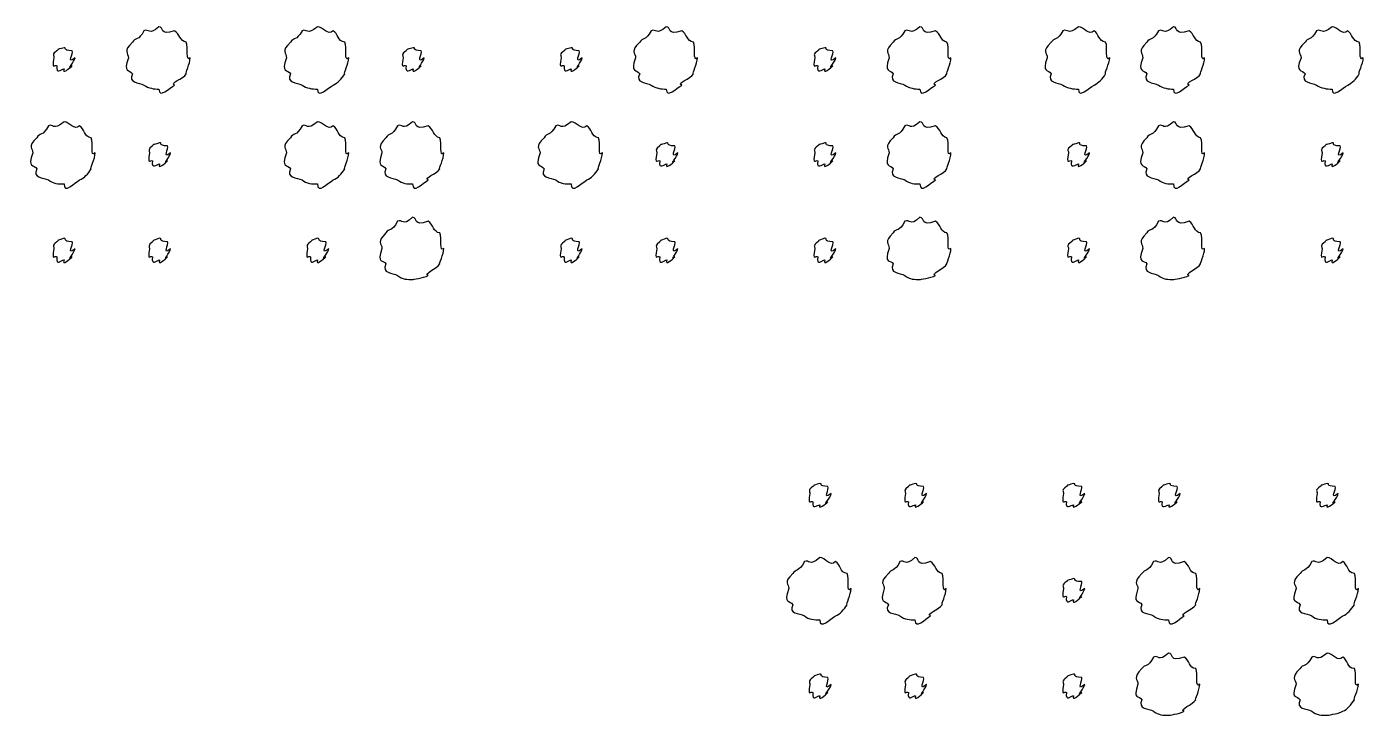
# Model space of a CAD drawing. Header units: millimetres. Extents: x -178 to -32, y 41 to 266.
# Drawn here: x -121.73 to -107.07, y 251.48 to 259.04 of the extents above; entities that cross this region are included whole.
import ezdxf

# ---------------------------------------------------------------- set-up
doc = ezdxf.new("R2010")
doc.units = ezdxf.units.MM
doc.layers.get('0').update_dxf_attribs({"linetype": 'CONTINUOUS'})

msp = doc.modelspace()

# ---------------------------------------------------------------- linework, layer by layer
at = {"color": 0}
for p, q in [((-120.283, 259.037), (-120.283, 259.037)), ((-118.543, 259.037), (-118.543, 259.037)), ((-114.718, 259.037), (-114.718, 259.037)), ((-111.936, 259.037), (-111.936, 259.037)), ((-110.196, 259.037), (-110.196, 259.037)), ((-109.154, 259.037), (-109.154, 259.037)), ((-107.413, 259.037), (-107.413, 259.037)), ((-121.325, 258.805), (-121.325, 258.805)), ((-117.495, 258.805), (-117.495, 258.805)), ((-115.76, 258.805), (-115.76, 258.805)), ((-112.978, 258.805), (-112.978, 258.805)), ((-121.325, 257.995), (-121.325, 257.995)), ((-118.543, 257.995), (-118.543, 257.995)), ((-117.501, 257.995), (-117.501, 257.995)), ((-115.76, 257.995), (-115.76, 257.995)), ((-111.936, 257.995), (-111.936, 257.995)), ((-109.154, 257.995), (-109.154, 257.995)), ((-120.277, 257.763), (-120.277, 257.763)), ((-114.713, 257.763), (-114.713, 257.763)), ((-112.978, 257.763), (-112.978, 257.763)), ((-110.196, 257.763), (-110.196, 257.763)), ((-107.413, 257.763), (-107.413, 257.763)), ((-117.501, 256.947), (-117.501, 256.947)), ((-111.936, 256.947), (-111.936, 256.947)), ((-109.154, 256.947), (-109.154, 256.947)), ((-121.325, 256.716), (-121.325, 256.716)), ((-120.277, 256.716), (-120.277, 256.716)), ((-118.543, 256.716), (-118.543, 256.716)), ((-115.76, 256.716), (-115.76, 256.716)), ((-114.713, 256.716), (-114.713, 256.716)), ((-112.978, 256.716), (-112.978, 256.716)), ((-110.196, 256.716), (-110.196, 256.716)), ((-107.413, 256.716), (-107.413, 256.716)), ((-113.032, 254.025), (-113.032, 254.025)), ((-111.984, 254.025), (-111.984, 254.025)), ((-110.249, 254.025), (-110.249, 254.025)), ((-109.202, 254.025), (-109.202, 254.025)), ((-107.467, 254.025), (-107.467, 254.025)), ((-113.032, 253.214), (-113.032, 253.214)), ((-111.99, 253.214), (-111.99, 253.214)), ((-109.208, 253.214), (-109.208, 253.214)), ((-107.467, 253.214), (-107.467, 253.214)), ((-110.249, 252.983), (-110.249, 252.983)), ((-109.208, 252.167), (-109.208, 252.167)), ((-107.467, 252.167), (-107.467, 252.167)), ((-113.032, 251.936), (-113.032, 251.936)), ((-111.984, 251.936), (-111.984, 251.936)), ((-110.249, 251.936), (-110.249, 251.936))]:
    msp.add_line(p, q, dxfattribs=at)
for points in [[(-120.448, 258.993), (-120.506, 258.877), (-120.545, 258.921), (-120.575, 258.866)], [(-120.283, 259.037), (-120.396, 258.935), (-120.393, 259.021), (-120.448, 258.993)], [(-120.112, 258.993), (-120.283, 258.935), (-120.224, 259.037), (-120.283, 259.037)], [(-119.985, 258.866), (-120.054, 258.877), (-120.057, 258.962), (-120.112, 258.993)], [(-118.713, 258.993), (-118.775, 258.877), (-118.81, 258.921), (-118.84, 258.866)], [(-118.543, 259.037), (-118.665, 258.935), (-118.658, 259.021), (-118.713, 258.993)], [(-118.372, 258.993), (-118.43, 258.935), (-118.483, 259.037), (-118.543, 259.037)], [(-118.245, 258.866), (-118.323, 258.877), (-118.319, 258.962), (-118.372, 258.993)], [(-114.884, 258.993), (-114.942, 258.877), (-114.98, 258.921), (-115.01, 258.866)], [(-114.718, 259.037), (-114.832, 258.935), (-114.829, 259.021), (-114.884, 258.993)], [(-114.548, 258.993), (-114.718, 258.935), (-114.659, 259.037), (-114.718, 259.037)], [(-114.421, 258.866), (-114.49, 258.877), (-114.493, 258.962), (-114.548, 258.993)], [(-112.101, 258.993), (-112.159, 258.877), (-112.198, 258.921), (-112.228, 258.866)], [(-111.936, 259.037), (-112.049, 258.935), (-112.046, 259.021), (-112.101, 258.993)], [(-111.765, 258.993), (-111.936, 258.935), (-111.877, 259.037), (-111.936, 259.037)], [(-111.639, 258.866), (-111.707, 258.877), (-111.71, 258.962), (-111.765, 258.993)], [(-110.367, 258.993), (-110.429, 258.877), (-110.463, 258.921), (-110.494, 258.866)], [(-110.196, 259.037), (-110.319, 258.935), (-110.311, 259.021), (-110.367, 258.993)], [(-110.025, 258.993), (-110.083, 258.935), (-110.137, 259.037), (-110.196, 259.037)], [(-109.898, 258.866), (-109.977, 258.877), (-109.972, 258.962), (-110.025, 258.993)], [(-109.319, 258.993), (-109.377, 258.877), (-109.416, 258.921), (-109.446, 258.866)], [(-109.154, 259.037), (-109.267, 258.935), (-109.264, 259.021), (-109.319, 258.993)], [(-108.983, 258.993), (-109.154, 258.935), (-109.095, 259.037), (-109.154, 259.037)], [(-108.856, 258.866), (-108.925, 258.877), (-108.928, 258.962), (-108.983, 258.993)], [(-107.585, 258.993), (-107.646, 258.877), (-107.681, 258.921), (-107.711, 258.866)], [(-107.413, 259.037), (-107.536, 258.935), (-107.529, 259.021), (-107.585, 258.993)], [(-107.243, 258.993), (-107.301, 258.935), (-107.354, 259.037), (-107.413, 259.037)], [(-107.116, 258.866), (-107.194, 258.877), (-107.19, 258.962), (-107.243, 258.993)], [(-121.325, 258.805), (-121.418, 258.781), (-121.38, 258.794), (-121.402, 258.772)], [(-121.237, 258.772), (-121.352, 258.781), (-121.287, 258.805), (-121.325, 258.805)], [(-120.575, 258.866), (-120.683, 258.767), (-120.619, 258.753), (-120.619, 258.695)], [(-119.941, 258.695), (-119.996, 258.648), (-119.955, 258.811), (-119.985, 258.866)], [(-118.84, 258.866), (-118.952, 258.767), (-118.884, 258.753), (-118.884, 258.695)], [(-118.201, 258.695), (-118.261, 258.648), (-118.214, 258.811), (-118.245, 258.866)], [(-117.495, 258.805), (-117.585, 258.781), (-117.55, 258.794), (-117.572, 258.772)], [(-117.407, 258.772), (-117.519, 258.781), (-117.458, 258.805), (-117.495, 258.805)], [(-115.76, 258.805), (-115.854, 258.781), (-115.816, 258.794), (-115.837, 258.772)], [(-115.672, 258.772), (-115.788, 258.781), (-115.723, 258.805), (-115.76, 258.805)], [(-115.01, 258.866), (-115.118, 258.767), (-115.055, 258.753), (-115.055, 258.695)], [(-114.377, 258.695), (-114.432, 258.648), (-114.391, 258.811), (-114.421, 258.866)], [(-112.978, 258.805), (-113.072, 258.781), (-113.033, 258.794), (-113.055, 258.772)], [(-112.89, 258.772), (-113.006, 258.781), (-112.941, 258.805), (-112.978, 258.805)], [(-112.228, 258.866), (-112.336, 258.767), (-112.273, 258.753), (-112.273, 258.695)], [(-111.595, 258.695), (-111.65, 258.648), (-111.608, 258.811), (-111.639, 258.866)], [(-110.494, 258.866), (-110.605, 258.767), (-110.538, 258.753), (-110.538, 258.695)], [(-109.854, 258.695), (-109.915, 258.648), (-109.868, 258.811), (-109.898, 258.866)], [(-109.446, 258.866), (-109.554, 258.767), (-109.49, 258.753), (-109.49, 258.695)], [(-108.812, 258.695), (-108.867, 258.648), (-108.826, 258.811), (-108.856, 258.866)], [(-107.711, 258.866), (-107.823, 258.767), (-107.755, 258.753), (-107.755, 258.695)], [(-107.072, 258.695), (-107.132, 258.648), (-107.086, 258.811), (-107.116, 258.866)], [(-121.402, 258.772), (-121.462, 258.736), (-121.435, 258.724), (-121.435, 258.695)], [(-121.435, 258.695), (-121.462, 258.553), (-121.424, 258.629), (-121.402, 258.607)], [(-121.204, 258.695), (-121.308, 258.619), (-121.214, 258.75), (-121.237, 258.772)], [(-121.237, 258.607), (-121.308, 258.553), (-121.204, 258.658), (-121.204, 258.695)], [(-120.619, 258.695), (-120.683, 258.527), (-120.604, 258.574), (-120.575, 258.519)], [(-119.985, 258.519), (-119.996, 258.527), (-119.941, 258.632), (-119.941, 258.695)], [(-118.884, 258.695), (-118.952, 258.527), (-118.869, 258.574), (-118.84, 258.519)], [(-118.245, 258.519), (-118.261, 258.527), (-118.201, 258.632), (-118.201, 258.695)], [(-117.572, 258.772), (-117.629, 258.736), (-117.606, 258.724), (-117.606, 258.695)], [(-117.606, 258.695), (-117.629, 258.553), (-117.595, 258.629), (-117.572, 258.607)], [(-117.374, 258.695), (-117.475, 258.619), (-117.385, 258.75), (-117.407, 258.772)], [(-117.407, 258.607), (-117.475, 258.553), (-117.374, 258.658), (-117.374, 258.695)], [(-115.837, 258.772), (-115.898, 258.736), (-115.871, 258.724), (-115.871, 258.695)], [(-115.871, 258.695), (-115.898, 258.553), (-115.86, 258.629), (-115.837, 258.607)], [(-115.639, 258.695), (-115.744, 258.619), (-115.65, 258.75), (-115.672, 258.772)], [(-115.672, 258.607), (-115.744, 258.553), (-115.639, 258.658), (-115.639, 258.695)], [(-115.055, 258.695), (-115.118, 258.527), (-115.039, 258.574), (-115.01, 258.519)], [(-114.421, 258.519), (-114.432, 258.527), (-114.377, 258.632), (-114.377, 258.695)], [(-113.055, 258.772), (-113.116, 258.736), (-113.088, 258.724), (-113.088, 258.695)], [(-113.088, 258.695), (-113.116, 258.553), (-113.077, 258.629), (-113.055, 258.607)], [(-112.857, 258.695), (-112.962, 258.619), (-112.868, 258.75), (-112.89, 258.772)], [(-112.89, 258.607), (-112.962, 258.553), (-112.857, 258.658), (-112.857, 258.695)], [(-112.273, 258.695), (-112.336, 258.527), (-112.257, 258.574), (-112.228, 258.519)], [(-111.639, 258.519), (-111.65, 258.527), (-111.595, 258.632), (-111.595, 258.695)], [(-110.538, 258.695), (-110.605, 258.527), (-110.522, 258.574), (-110.494, 258.519)], [(-109.898, 258.519), (-109.915, 258.527), (-109.854, 258.632), (-109.854, 258.695)], [(-109.49, 258.695), (-109.554, 258.527), (-109.475, 258.574), (-109.446, 258.519)], [(-108.856, 258.519), (-108.867, 258.527), (-108.812, 258.632), (-108.812, 258.695)], [(-107.755, 258.695), (-107.823, 258.527), (-107.74, 258.574), (-107.711, 258.519)], [(-107.116, 258.519), (-107.132, 258.527), (-107.072, 258.632), (-107.072, 258.695)], [(-121.402, 258.607), (-121.418, 258.509), (-121.354, 258.574), (-121.325, 258.574)], [(-121.325, 258.574), (-121.352, 258.509), (-121.259, 258.585), (-121.237, 258.607)], [(-120.575, 258.519), (-120.625, 258.421), (-120.504, 258.426), (-120.448, 258.397)], [(-120.112, 258.397), (-120.173, 258.421), (-120.014, 258.466), (-119.985, 258.519)], [(-118.84, 258.519), (-118.892, 258.421), (-118.769, 258.426), (-118.713, 258.397)], [(-118.372, 258.397), (-118.323, 258.421), (-118.278, 258.466), (-118.245, 258.519)], [(-117.572, 258.607), (-117.585, 258.509), (-117.524, 258.574), (-117.495, 258.574)], [(-117.495, 258.574), (-117.519, 258.509), (-117.429, 258.585), (-117.407, 258.607)], [(-115.837, 258.607), (-115.854, 258.509), (-115.789, 258.574), (-115.76, 258.574)], [(-115.76, 258.574), (-115.788, 258.509), (-115.694, 258.585), (-115.672, 258.607)], [(-115.01, 258.519), (-115.06, 258.421), (-114.939, 258.426), (-114.884, 258.397)], [(-114.548, 258.397), (-114.608, 258.421), (-114.45, 258.466), (-114.421, 258.519)], [(-113.055, 258.607), (-113.072, 258.509), (-113.007, 258.574), (-112.978, 258.574)], [(-112.978, 258.574), (-113.006, 258.509), (-112.912, 258.585), (-112.89, 258.607)], [(-112.228, 258.519), (-112.278, 258.421), (-112.157, 258.426), (-112.101, 258.397)], [(-111.765, 258.397), (-111.826, 258.421), (-111.668, 258.466), (-111.639, 258.519)], [(-110.494, 258.519), (-110.546, 258.421), (-110.422, 258.426), (-110.367, 258.397)], [(-110.025, 258.397), (-109.977, 258.421), (-109.931, 258.466), (-109.898, 258.519)], [(-109.446, 258.519), (-109.496, 258.421), (-109.375, 258.426), (-109.319, 258.397)], [(-108.983, 258.397), (-109.044, 258.421), (-108.885, 258.466), (-108.856, 258.519)], [(-107.711, 258.519), (-107.763, 258.421), (-107.64, 258.426), (-107.585, 258.397)], [(-107.243, 258.397), (-107.194, 258.421), (-107.149, 258.466), (-107.116, 258.519)], [(-120.448, 258.397), (-120.396, 258.361), (-120.338, 258.353), (-120.283, 258.353)], [(-120.283, 258.353), (-120.283, 258.244), (-120.167, 258.367), (-120.112, 258.397)], [(-118.713, 258.397), (-118.665, 258.361), (-118.6, 258.353), (-118.543, 258.353)], [(-118.543, 258.353), (-118.548, 258.244), (-118.427, 258.367), (-118.372, 258.397)], [(-114.884, 258.397), (-114.832, 258.361), (-114.774, 258.353), (-114.718, 258.353)], [(-114.718, 258.353), (-114.718, 258.244), (-114.603, 258.367), (-114.548, 258.397)], [(-112.101, 258.397), (-112.049, 258.361), (-111.991, 258.353), (-111.936, 258.353)], [(-111.936, 258.353), (-111.936, 258.244), (-111.82, 258.367), (-111.765, 258.397)], [(-110.367, 258.397), (-110.319, 258.361), (-110.254, 258.353), (-110.196, 258.353)], [(-110.196, 258.353), (-110.201, 258.244), (-110.08, 258.367), (-110.025, 258.397)], [(-109.319, 258.397), (-109.267, 258.361), (-109.209, 258.353), (-109.154, 258.353)], [(-109.154, 258.353), (-109.154, 258.244), (-109.038, 258.367), (-108.983, 258.397)], [(-107.585, 258.397), (-107.536, 258.361), (-107.471, 258.353), (-107.413, 258.353)], [(-107.413, 258.353), (-107.419, 258.244), (-107.298, 258.367), (-107.243, 258.397)], [(-121.496, 257.951), (-121.558, 257.829), (-121.592, 257.876), (-121.623, 257.818)], [(-121.325, 257.995), (-121.447, 257.888), (-121.441, 257.98), (-121.496, 257.951)], [(-121.154, 257.951), (-121.212, 257.888), (-121.266, 257.995), (-121.325, 257.995)], [(-121.027, 257.818), (-121.106, 257.829), (-121.102, 257.92), (-121.154, 257.951)], [(-118.713, 257.951), (-118.775, 257.829), (-118.81, 257.876), (-118.84, 257.818)], [(-118.543, 257.995), (-118.665, 257.888), (-118.658, 257.98), (-118.713, 257.951)], [(-118.372, 257.951), (-118.43, 257.888), (-118.483, 257.995), (-118.543, 257.995)], [(-118.245, 257.818), (-118.323, 257.829), (-118.319, 257.92), (-118.372, 257.951)], [(-117.666, 257.951), (-117.724, 257.829), (-117.763, 257.876), (-117.793, 257.818)], [(-117.501, 257.995), (-117.614, 257.888), (-117.611, 257.98), (-117.666, 257.951)], [(-117.33, 257.951), (-117.501, 257.888), (-117.441, 257.995), (-117.501, 257.995)], [(-117.203, 257.818), (-117.272, 257.829), (-117.275, 257.92), (-117.33, 257.951)], [(-115.931, 257.951), (-115.993, 257.829), (-116.028, 257.876), (-116.058, 257.818)], [(-115.76, 257.995), (-115.883, 257.888), (-115.876, 257.98), (-115.931, 257.951)], [(-115.589, 257.951), (-115.647, 257.888), (-115.701, 257.995), (-115.76, 257.995)], [(-115.463, 257.818), (-115.541, 257.829), (-115.537, 257.92), (-115.589, 257.951)], [(-112.101, 257.951), (-112.159, 257.829), (-112.198, 257.876), (-112.228, 257.818)], [(-111.936, 257.995), (-112.049, 257.888), (-112.046, 257.98), (-112.101, 257.951)], [(-111.765, 257.951), (-111.936, 257.888), (-111.877, 257.995), (-111.936, 257.995)], [(-111.639, 257.818), (-111.707, 257.829), (-111.71, 257.92), (-111.765, 257.951)], [(-109.319, 257.951), (-109.377, 257.829), (-109.416, 257.876), (-109.446, 257.818)], [(-109.154, 257.995), (-109.267, 257.888), (-109.264, 257.98), (-109.319, 257.951)], [(-108.983, 257.951), (-109.154, 257.888), (-109.095, 257.995), (-109.154, 257.995)], [(-108.856, 257.818), (-108.925, 257.829), (-108.928, 257.92), (-108.983, 257.951)], [(-121.623, 257.818), (-121.734, 257.715), (-121.667, 257.708), (-121.667, 257.653)], [(-120.983, 257.653), (-121.044, 257.598), (-120.997, 257.763), (-121.027, 257.818)], [(-120.277, 257.763), (-120.367, 257.733), (-120.333, 257.753), (-120.355, 257.73)], [(-120.189, 257.73), (-120.301, 257.733), (-120.24, 257.763), (-120.277, 257.763)], [(-118.84, 257.818), (-118.952, 257.715), (-118.884, 257.708), (-118.884, 257.653)], [(-118.201, 257.653), (-118.261, 257.598), (-118.214, 257.763), (-118.245, 257.818)], [(-117.793, 257.818), (-117.9, 257.715), (-117.837, 257.708), (-117.837, 257.653)], [(-117.159, 257.653), (-117.214, 257.598), (-117.173, 257.763), (-117.203, 257.818)], [(-116.058, 257.818), (-116.17, 257.715), (-116.102, 257.708), (-116.102, 257.653)], [(-115.419, 257.653), (-115.479, 257.598), (-115.432, 257.763), (-115.463, 257.818)], [(-114.713, 257.763), (-114.803, 257.733), (-114.768, 257.753), (-114.79, 257.73)], [(-114.625, 257.73), (-114.736, 257.733), (-114.676, 257.763), (-114.713, 257.763)], [(-112.978, 257.763), (-113.072, 257.733), (-113.033, 257.753), (-113.055, 257.73)], [(-112.89, 257.73), (-113.006, 257.733), (-112.941, 257.763), (-112.978, 257.763)], [(-112.228, 257.818), (-112.336, 257.715), (-112.273, 257.708), (-112.273, 257.653)], [(-111.595, 257.653), (-111.65, 257.598), (-111.608, 257.763), (-111.639, 257.818)], [(-110.196, 257.763), (-110.29, 257.733), (-110.251, 257.753), (-110.273, 257.73)], [(-110.108, 257.73), (-110.223, 257.733), (-110.158, 257.763), (-110.196, 257.763)], [(-109.446, 257.818), (-109.554, 257.715), (-109.49, 257.708), (-109.49, 257.653)], [(-108.812, 257.653), (-108.867, 257.598), (-108.826, 257.763), (-108.856, 257.818)], [(-107.413, 257.763), (-107.507, 257.733), (-107.468, 257.753), (-107.491, 257.73)], [(-107.325, 257.73), (-107.441, 257.733), (-107.376, 257.763), (-107.413, 257.763)], [(-121.667, 257.653), (-121.734, 257.479), (-121.652, 257.532), (-121.623, 257.477)], [(-121.027, 257.477), (-121.044, 257.479), (-120.983, 257.59), (-120.983, 257.653)], [(-120.355, 257.73), (-120.411, 257.689), (-120.388, 257.682), (-120.388, 257.653)], [(-120.388, 257.653), (-120.411, 257.506), (-120.377, 257.587), (-120.355, 257.565)], [(-120.156, 257.653), (-120.257, 257.572), (-120.167, 257.708), (-120.189, 257.73)], [(-120.189, 257.565), (-120.257, 257.506), (-120.156, 257.616), (-120.156, 257.653)], [(-118.884, 257.653), (-118.952, 257.479), (-118.869, 257.532), (-118.84, 257.477)], [(-118.245, 257.477), (-118.261, 257.479), (-118.201, 257.59), (-118.201, 257.653)], [(-117.837, 257.653), (-117.9, 257.479), (-117.822, 257.532), (-117.793, 257.477)], [(-117.203, 257.477), (-117.214, 257.479), (-117.159, 257.59), (-117.159, 257.653)], [(-116.102, 257.653), (-116.17, 257.479), (-116.087, 257.532), (-116.058, 257.477)], [(-115.463, 257.477), (-115.479, 257.479), (-115.419, 257.59), (-115.419, 257.653)], [(-114.79, 257.73), (-114.847, 257.689), (-114.823, 257.682), (-114.823, 257.653)], [(-114.823, 257.653), (-114.847, 257.506), (-114.812, 257.587), (-114.79, 257.565)], [(-114.592, 257.653), (-114.692, 257.572), (-114.603, 257.708), (-114.625, 257.73)], [(-114.625, 257.565), (-114.692, 257.506), (-114.592, 257.616), (-114.592, 257.653)], [(-113.055, 257.73), (-113.116, 257.689), (-113.088, 257.682), (-113.088, 257.653)], [(-113.088, 257.653), (-113.116, 257.506), (-113.077, 257.587), (-113.055, 257.565)], [(-112.857, 257.653), (-112.962, 257.572), (-112.868, 257.708), (-112.89, 257.73)], [(-112.89, 257.565), (-112.962, 257.506), (-112.857, 257.616), (-112.857, 257.653)], [(-112.273, 257.653), (-112.336, 257.479), (-112.257, 257.532), (-112.228, 257.477)], [(-111.639, 257.477), (-111.65, 257.479), (-111.595, 257.59), (-111.595, 257.653)], [(-110.273, 257.73), (-110.334, 257.689), (-110.306, 257.682), (-110.306, 257.653)], [(-110.306, 257.653), (-110.334, 257.506), (-110.295, 257.587), (-110.273, 257.565)], [(-110.074, 257.653), (-110.179, 257.572), (-110.085, 257.708), (-110.108, 257.73)], [(-110.108, 257.565), (-110.179, 257.506), (-110.074, 257.616), (-110.074, 257.653)], [(-109.49, 257.653), (-109.554, 257.479), (-109.475, 257.532), (-109.446, 257.477)], [(-108.856, 257.477), (-108.867, 257.479), (-108.812, 257.59), (-108.812, 257.653)], [(-107.491, 257.73), (-107.551, 257.689), (-107.524, 257.682), (-107.524, 257.653)], [(-107.524, 257.653), (-107.551, 257.506), (-107.513, 257.587), (-107.491, 257.565)], [(-107.292, 257.653), (-107.397, 257.572), (-107.303, 257.708), (-107.325, 257.73)], [(-107.325, 257.565), (-107.397, 257.506), (-107.292, 257.616), (-107.292, 257.653)], [(-121.623, 257.477), (-121.675, 257.374), (-121.551, 257.385), (-121.496, 257.356)], [(-121.154, 257.356), (-121.106, 257.374), (-121.06, 257.424), (-121.027, 257.477)], [(-120.355, 257.565), (-120.367, 257.462), (-120.306, 257.532), (-120.277, 257.532)], [(-120.277, 257.532), (-120.301, 257.462), (-120.211, 257.543), (-120.189, 257.565)], [(-118.84, 257.477), (-118.892, 257.374), (-118.769, 257.385), (-118.713, 257.356)], [(-118.372, 257.356), (-118.323, 257.374), (-118.278, 257.424), (-118.245, 257.477)], [(-117.793, 257.477), (-117.843, 257.374), (-117.721, 257.385), (-117.666, 257.356)], [(-117.33, 257.356), (-117.39, 257.374), (-117.232, 257.424), (-117.203, 257.477)], [(-116.058, 257.477), (-116.11, 257.374), (-115.986, 257.385), (-115.931, 257.356)], [(-115.589, 257.356), (-115.541, 257.374), (-115.496, 257.424), (-115.463, 257.477)], [(-114.79, 257.565), (-114.803, 257.462), (-114.742, 257.532), (-114.713, 257.532)], [(-114.713, 257.532), (-114.736, 257.462), (-114.647, 257.543), (-114.625, 257.565)], [(-113.055, 257.565), (-113.072, 257.462), (-113.007, 257.532), (-112.978, 257.532)], [(-112.978, 257.532), (-113.006, 257.462), (-112.912, 257.543), (-112.89, 257.565)], [(-112.228, 257.477), (-112.278, 257.374), (-112.157, 257.385), (-112.101, 257.356)], [(-111.765, 257.356), (-111.826, 257.374), (-111.668, 257.424), (-111.639, 257.477)], [(-110.273, 257.565), (-110.29, 257.462), (-110.225, 257.532), (-110.196, 257.532)], [(-110.196, 257.532), (-110.223, 257.462), (-110.129, 257.543), (-110.108, 257.565)], [(-109.446, 257.477), (-109.496, 257.374), (-109.375, 257.385), (-109.319, 257.356)], [(-108.983, 257.356), (-109.044, 257.374), (-108.885, 257.424), (-108.856, 257.477)], [(-107.491, 257.565), (-107.507, 257.462), (-107.442, 257.532), (-107.413, 257.532)], [(-107.413, 257.532), (-107.441, 257.462), (-107.347, 257.543), (-107.325, 257.565)], [(-121.496, 257.356), (-121.447, 257.314), (-121.383, 257.312), (-121.325, 257.312)], [(-121.325, 257.312), (-121.33, 257.197), (-121.209, 257.325), (-121.154, 257.356)], [(-118.713, 257.356), (-118.665, 257.314), (-118.6, 257.312), (-118.543, 257.312)], [(-118.543, 257.312), (-118.548, 257.197), (-118.427, 257.325), (-118.372, 257.356)], [(-117.666, 257.356), (-117.614, 257.314), (-117.556, 257.312), (-117.501, 257.312)], [(-117.501, 257.312), (-117.501, 257.197), (-117.385, 257.325), (-117.33, 257.356)], [(-115.931, 257.356), (-115.883, 257.314), (-115.818, 257.312), (-115.76, 257.312)], [(-115.76, 257.312), (-115.766, 257.197), (-115.644, 257.325), (-115.589, 257.356)], [(-112.101, 257.356), (-112.049, 257.314), (-111.991, 257.312), (-111.936, 257.312)], [(-111.936, 257.312), (-111.936, 257.197), (-111.82, 257.325), (-111.765, 257.356)], [(-109.319, 257.356), (-109.267, 257.314), (-109.209, 257.312), (-109.154, 257.312)], [(-109.154, 257.312), (-109.154, 257.197), (-109.038, 257.325), (-108.983, 257.356)], [(-117.666, 256.903), (-117.724, 256.778), (-117.763, 256.832), (-117.793, 256.777)], [(-117.501, 256.947), (-117.614, 256.837), (-117.611, 256.933), (-117.666, 256.903)], [(-117.33, 256.903), (-117.501, 256.837), (-117.441, 256.947), (-117.501, 256.947)], [(-117.203, 256.777), (-117.272, 256.778), (-117.275, 256.873), (-117.33, 256.903)], [(-112.101, 256.903), (-112.159, 256.778), (-112.198, 256.832), (-112.228, 256.777)], [(-111.936, 256.947), (-112.049, 256.837), (-112.046, 256.933), (-112.101, 256.903)], [(-111.765, 256.903), (-111.936, 256.837), (-111.877, 256.947), (-111.936, 256.947)], [(-111.639, 256.777), (-111.707, 256.778), (-111.71, 256.873), (-111.765, 256.903)], [(-109.319, 256.903), (-109.377, 256.778), (-109.416, 256.832), (-109.446, 256.777)], [(-109.154, 256.947), (-109.267, 256.837), (-109.264, 256.933), (-109.319, 256.903)], [(-108.983, 256.903), (-109.154, 256.837), (-109.095, 256.947), (-109.154, 256.947)], [(-108.856, 256.777), (-108.925, 256.778), (-108.928, 256.873), (-108.983, 256.903)], [(-117.793, 256.777), (-117.9, 256.668), (-117.837, 256.664), (-117.837, 256.606)], [(-117.159, 256.606), (-117.214, 256.551), (-117.173, 256.722), (-117.203, 256.777)], [(-112.228, 256.777), (-112.336, 256.668), (-112.273, 256.664), (-112.273, 256.606)], [(-111.595, 256.606), (-111.65, 256.551), (-111.608, 256.722), (-111.639, 256.777)], [(-109.446, 256.777), (-109.554, 256.668), (-109.49, 256.664), (-109.49, 256.606)], [(-108.812, 256.606), (-108.867, 256.551), (-108.826, 256.722), (-108.856, 256.777)], [(-121.402, 256.678), (-121.462, 256.635), (-121.435, 256.629), (-121.435, 256.6)], [(-121.435, 256.6), (-121.462, 256.454), (-121.424, 256.537), (-121.402, 256.512)], [(-121.325, 256.716), (-121.418, 256.683), (-121.38, 256.702), (-121.402, 256.678)], [(-121.237, 256.678), (-121.352, 256.683), (-121.287, 256.716), (-121.325, 256.716)], [(-121.204, 256.6), (-121.308, 256.518), (-121.214, 256.655), (-121.237, 256.678)], [(-121.237, 256.512), (-121.308, 256.454), (-121.204, 256.567), (-121.204, 256.6)], [(-120.355, 256.678), (-120.411, 256.635), (-120.388, 256.629), (-120.388, 256.6)], [(-120.388, 256.6), (-120.411, 256.454), (-120.377, 256.537), (-120.355, 256.512)], [(-120.277, 256.716), (-120.367, 256.683), (-120.333, 256.702), (-120.355, 256.678)], [(-120.189, 256.678), (-120.301, 256.683), (-120.24, 256.716), (-120.277, 256.716)], [(-120.156, 256.6), (-120.257, 256.518), (-120.167, 256.655), (-120.189, 256.678)], [(-120.189, 256.512), (-120.257, 256.454), (-120.156, 256.567), (-120.156, 256.6)], [(-118.62, 256.678), (-118.68, 256.635), (-118.653, 256.629), (-118.653, 256.6)], [(-118.653, 256.6), (-118.68, 256.454), (-118.642, 256.537), (-118.62, 256.512)], [(-118.543, 256.716), (-118.636, 256.683), (-118.598, 256.702), (-118.62, 256.678)], [(-118.454, 256.678), (-118.57, 256.683), (-118.505, 256.716), (-118.543, 256.716)], [(-118.421, 256.6), (-118.526, 256.518), (-118.432, 256.655), (-118.454, 256.678)], [(-118.454, 256.512), (-118.526, 256.454), (-118.421, 256.567), (-118.421, 256.6)], [(-117.837, 256.606), (-117.9, 256.43), (-117.822, 256.486), (-117.793, 256.435)], [(-117.203, 256.435), (-117.214, 256.43), (-117.159, 256.542), (-117.159, 256.606)], [(-115.837, 256.678), (-115.898, 256.635), (-115.871, 256.629), (-115.871, 256.6)], [(-115.871, 256.6), (-115.898, 256.454), (-115.86, 256.537), (-115.837, 256.512)], [(-115.76, 256.716), (-115.854, 256.683), (-115.816, 256.702), (-115.837, 256.678)], [(-115.672, 256.678), (-115.788, 256.683), (-115.723, 256.716), (-115.76, 256.716)], [(-115.639, 256.6), (-115.744, 256.518), (-115.65, 256.655), (-115.672, 256.678)], [(-115.672, 256.512), (-115.744, 256.454), (-115.639, 256.567), (-115.639, 256.6)], [(-114.79, 256.678), (-114.847, 256.635), (-114.823, 256.629), (-114.823, 256.6)], [(-114.823, 256.6), (-114.847, 256.454), (-114.812, 256.537), (-114.79, 256.512)], [(-114.713, 256.716), (-114.803, 256.683), (-114.768, 256.702), (-114.79, 256.678)], [(-114.625, 256.678), (-114.736, 256.683), (-114.676, 256.716), (-114.713, 256.716)], [(-114.592, 256.6), (-114.692, 256.518), (-114.603, 256.655), (-114.625, 256.678)], [(-114.625, 256.512), (-114.692, 256.454), (-114.592, 256.567), (-114.592, 256.6)], [(-113.055, 256.678), (-113.116, 256.635), (-113.088, 256.629), (-113.088, 256.6)], [(-113.088, 256.6), (-113.116, 256.454), (-113.077, 256.537), (-113.055, 256.512)], [(-112.978, 256.716), (-113.072, 256.683), (-113.033, 256.702), (-113.055, 256.678)], [(-112.89, 256.678), (-113.006, 256.683), (-112.941, 256.716), (-112.978, 256.716)], [(-112.857, 256.6), (-112.962, 256.518), (-112.868, 256.655), (-112.89, 256.678)], [(-112.89, 256.512), (-112.962, 256.454), (-112.857, 256.567), (-112.857, 256.6)], [(-112.273, 256.606), (-112.336, 256.43), (-112.257, 256.486), (-112.228, 256.435)], [(-111.639, 256.435), (-111.65, 256.43), (-111.595, 256.542), (-111.595, 256.606)], [(-110.273, 256.678), (-110.334, 256.635), (-110.306, 256.629), (-110.306, 256.6)], [(-110.306, 256.6), (-110.334, 256.454), (-110.295, 256.537), (-110.273, 256.512)], [(-110.196, 256.716), (-110.29, 256.683), (-110.251, 256.702), (-110.273, 256.678)], [(-110.108, 256.678), (-110.223, 256.683), (-110.158, 256.716), (-110.196, 256.716)], [(-110.074, 256.6), (-110.179, 256.518), (-110.085, 256.655), (-110.108, 256.678)], [(-110.108, 256.512), (-110.179, 256.454), (-110.074, 256.567), (-110.074, 256.6)], [(-109.49, 256.606), (-109.554, 256.43), (-109.475, 256.486), (-109.446, 256.435)], [(-108.856, 256.435), (-108.867, 256.43), (-108.812, 256.542), (-108.812, 256.606)], [(-107.491, 256.678), (-107.551, 256.635), (-107.524, 256.629), (-107.524, 256.6)], [(-107.524, 256.6), (-107.551, 256.454), (-107.513, 256.537), (-107.491, 256.512)], [(-107.413, 256.716), (-107.507, 256.683), (-107.468, 256.702), (-107.491, 256.678)], [(-107.325, 256.678), (-107.441, 256.683), (-107.376, 256.716), (-107.413, 256.716)], [(-107.292, 256.6), (-107.397, 256.518), (-107.303, 256.655), (-107.325, 256.678)], [(-107.325, 256.512), (-107.397, 256.454), (-107.292, 256.567), (-107.292, 256.6)], [(-121.402, 256.512), (-121.418, 256.407), (-121.354, 256.479), (-121.325, 256.479)], [(-121.325, 256.479), (-121.352, 256.407), (-121.259, 256.49), (-121.237, 256.512)], [(-120.355, 256.512), (-120.367, 256.407), (-120.306, 256.479), (-120.277, 256.479)], [(-120.277, 256.479), (-120.301, 256.407), (-120.211, 256.49), (-120.189, 256.512)], [(-118.62, 256.512), (-118.636, 256.407), (-118.571, 256.479), (-118.543, 256.479)], [(-118.543, 256.479), (-118.57, 256.407), (-118.477, 256.49), (-118.454, 256.512)], [(-115.837, 256.512), (-115.854, 256.407), (-115.789, 256.479), (-115.76, 256.479)], [(-115.76, 256.479), (-115.788, 256.407), (-115.694, 256.49), (-115.672, 256.512)], [(-114.79, 256.512), (-114.803, 256.407), (-114.742, 256.479), (-114.713, 256.479)], [(-114.713, 256.479), (-114.736, 256.407), (-114.647, 256.49), (-114.625, 256.512)], [(-113.055, 256.512), (-113.072, 256.407), (-113.007, 256.479), (-112.978, 256.479)], [(-112.978, 256.479), (-113.006, 256.407), (-112.912, 256.49), (-112.89, 256.512)], [(-110.273, 256.512), (-110.29, 256.407), (-110.225, 256.479), (-110.196, 256.479)], [(-110.196, 256.479), (-110.223, 256.407), (-110.129, 256.49), (-110.108, 256.512)], [(-107.491, 256.512), (-107.507, 256.407), (-107.442, 256.479), (-107.413, 256.479)], [(-107.413, 256.479), (-107.441, 256.407), (-107.347, 256.49), (-107.325, 256.512)], [(-117.793, 256.435), (-117.843, 256.326), (-117.721, 256.341), (-117.666, 256.308)], [(-117.666, 256.308), (-117.614, 256.264), (-117.556, 256.264), (-117.501, 256.264)], [(-117.501, 256.264), (-117.501, 256.264), (-117.385, 256.278), (-117.33, 256.308)], [(-117.33, 256.308), (-117.39, 256.326), (-117.232, 256.383), (-117.203, 256.435)], [(-112.228, 256.435), (-112.278, 256.326), (-112.157, 256.341), (-112.101, 256.308)], [(-112.101, 256.308), (-112.049, 256.264), (-111.991, 256.264), (-111.936, 256.264)], [(-111.936, 256.264), (-111.936, 256.264), (-111.82, 256.278), (-111.765, 256.308)], [(-111.765, 256.308), (-111.826, 256.326), (-111.668, 256.383), (-111.639, 256.435)], [(-109.446, 256.435), (-109.496, 256.326), (-109.375, 256.341), (-109.319, 256.308)], [(-109.319, 256.308), (-109.267, 256.264), (-109.209, 256.264), (-109.154, 256.264)], [(-109.154, 256.264), (-109.154, 256.264), (-109.038, 256.278), (-108.983, 256.308)], [(-108.983, 256.308), (-109.044, 256.326), (-108.885, 256.383), (-108.856, 256.435)], [(-113.109, 253.992), (-113.17, 253.956), (-113.142, 253.944), (-113.142, 253.915)], [(-113.032, 254.025), (-113.126, 254), (-113.087, 254.014), (-113.109, 253.992)], [(-112.944, 253.992), (-113.059, 254), (-112.995, 254.025), (-113.032, 254.025)], [(-112.91, 253.915), (-113.015, 253.839), (-112.922, 253.97), (-112.944, 253.992)], [(-112.062, 253.992), (-112.118, 253.956), (-112.095, 253.944), (-112.095, 253.915)], [(-111.984, 254.025), (-112.074, 254), (-112.04, 254.014), (-112.062, 253.992)], [(-111.896, 253.992), (-112.008, 254), (-111.947, 254.025), (-111.984, 254.025)], [(-111.863, 253.915), (-111.964, 253.839), (-111.874, 253.97), (-111.896, 253.992)], [(-110.327, 253.992), (-110.387, 253.956), (-110.36, 253.944), (-110.36, 253.915)], [(-110.249, 254.025), (-110.343, 254), (-110.305, 254.014), (-110.327, 253.992)], [(-110.161, 253.992), (-110.277, 254), (-110.212, 254.025), (-110.249, 254.025)], [(-110.128, 253.915), (-110.233, 253.839), (-110.139, 253.97), (-110.161, 253.992)], [(-109.279, 253.992), (-109.336, 253.956), (-109.312, 253.944), (-109.312, 253.915)], [(-109.202, 254.025), (-109.292, 254), (-109.257, 254.014), (-109.279, 253.992)], [(-109.114, 253.992), (-109.226, 254), (-109.165, 254.025), (-109.202, 254.025)], [(-109.081, 253.915), (-109.182, 253.839), (-109.092, 253.97), (-109.114, 253.992)], [(-107.544, 253.992), (-107.605, 253.956), (-107.577, 253.944), (-107.577, 253.915)], [(-107.467, 254.025), (-107.561, 254), (-107.522, 254.014), (-107.544, 253.992)], [(-107.379, 253.992), (-107.495, 254), (-107.43, 254.025), (-107.467, 254.025)], [(-107.346, 253.915), (-107.451, 253.839), (-107.357, 253.97), (-107.379, 253.992)], [(-113.142, 253.915), (-113.17, 253.772), (-113.131, 253.848), (-113.109, 253.826)], [(-113.109, 253.826), (-113.126, 253.728), (-113.061, 253.793), (-113.032, 253.793)], [(-113.032, 253.793), (-113.059, 253.728), (-112.966, 253.804), (-112.944, 253.826)], [(-112.944, 253.826), (-113.015, 253.772), (-112.91, 253.877), (-112.91, 253.915)], [(-112.095, 253.915), (-112.118, 253.772), (-112.084, 253.848), (-112.062, 253.826)], [(-112.062, 253.826), (-112.074, 253.728), (-112.013, 253.793), (-111.984, 253.793)], [(-111.984, 253.793), (-112.008, 253.728), (-111.918, 253.804), (-111.896, 253.826)], [(-111.896, 253.826), (-111.964, 253.772), (-111.863, 253.877), (-111.863, 253.915)], [(-110.36, 253.915), (-110.387, 253.772), (-110.349, 253.848), (-110.327, 253.826)], [(-110.327, 253.826), (-110.343, 253.728), (-110.278, 253.793), (-110.249, 253.793)], [(-110.249, 253.793), (-110.277, 253.728), (-110.183, 253.804), (-110.161, 253.826)], [(-110.161, 253.826), (-110.233, 253.772), (-110.128, 253.877), (-110.128, 253.915)], [(-109.312, 253.915), (-109.336, 253.772), (-109.301, 253.848), (-109.279, 253.826)], [(-109.279, 253.826), (-109.292, 253.728), (-109.231, 253.793), (-109.202, 253.793)], [(-109.202, 253.793), (-109.226, 253.728), (-109.136, 253.804), (-109.114, 253.826)], [(-109.114, 253.826), (-109.182, 253.772), (-109.081, 253.877), (-109.081, 253.915)], [(-107.577, 253.915), (-107.605, 253.772), (-107.567, 253.848), (-107.544, 253.826)], [(-107.544, 253.826), (-107.561, 253.728), (-107.496, 253.793), (-107.467, 253.793)], [(-107.467, 253.793), (-107.495, 253.728), (-107.401, 253.804), (-107.379, 253.826)], [(-107.379, 253.826), (-107.451, 253.772), (-107.346, 253.877), (-107.346, 253.915)], [(-113.032, 253.214), (-113.155, 253.107), (-113.147, 253.199), (-113.203, 253.17)], [(-112.861, 253.17), (-112.919, 253.107), (-112.972, 253.214), (-113.032, 253.214)], [(-111.99, 253.214), (-112.103, 253.107), (-112.1, 253.199), (-112.155, 253.17)], [(-111.819, 253.17), (-111.99, 253.107), (-111.931, 253.214), (-111.99, 253.214)], [(-109.208, 253.214), (-109.321, 253.107), (-109.318, 253.199), (-109.373, 253.17)], [(-109.037, 253.17), (-109.208, 253.107), (-109.148, 253.214), (-109.208, 253.214)], [(-107.467, 253.214), (-107.59, 253.107), (-107.583, 253.199), (-107.638, 253.17)], [(-107.296, 253.17), (-107.354, 253.107), (-107.408, 253.214), (-107.467, 253.214)], [(-113.203, 253.17), (-113.265, 253.049), (-113.299, 253.096), (-113.33, 253.038)], [(-112.734, 253.038), (-112.813, 253.049), (-112.808, 253.14), (-112.861, 253.17)], [(-112.155, 253.17), (-112.213, 253.049), (-112.252, 253.096), (-112.282, 253.038)], [(-111.692, 253.038), (-111.761, 253.049), (-111.764, 253.14), (-111.819, 253.17)], [(-109.373, 253.17), (-109.431, 253.049), (-109.469, 253.096), (-109.5, 253.038)], [(-108.91, 253.038), (-108.979, 253.049), (-108.982, 253.14), (-109.037, 253.17)], [(-107.638, 253.17), (-107.7, 253.049), (-107.734, 253.096), (-107.765, 253.038)], [(-107.17, 253.038), (-107.248, 253.049), (-107.244, 253.14), (-107.296, 253.17)], [(-113.33, 253.038), (-113.441, 252.935), (-113.374, 252.928), (-113.374, 252.873)], [(-112.69, 252.873), (-112.751, 252.817), (-112.704, 252.983), (-112.734, 253.038)], [(-112.282, 253.038), (-112.39, 252.935), (-112.326, 252.928), (-112.326, 252.873)], [(-111.648, 252.873), (-111.703, 252.817), (-111.662, 252.983), (-111.692, 253.038)], [(-110.327, 252.95), (-110.387, 252.909), (-110.36, 252.902), (-110.36, 252.873)], [(-110.249, 252.983), (-110.343, 252.953), (-110.305, 252.972), (-110.327, 252.95)], [(-110.161, 252.95), (-110.277, 252.953), (-110.212, 252.983), (-110.249, 252.983)], [(-110.128, 252.873), (-110.233, 252.791), (-110.139, 252.928), (-110.161, 252.95)], [(-109.5, 253.038), (-109.607, 252.935), (-109.544, 252.928), (-109.544, 252.873)], [(-108.866, 252.873), (-108.921, 252.817), (-108.88, 252.983), (-108.91, 253.038)], [(-107.765, 253.038), (-107.877, 252.935), (-107.809, 252.928), (-107.809, 252.873)], [(-107.126, 252.873), (-107.186, 252.817), (-107.139, 252.983), (-107.17, 253.038)], [(-113.374, 252.873), (-113.441, 252.699), (-113.358, 252.752), (-113.33, 252.696)], [(-112.734, 252.696), (-112.751, 252.699), (-112.69, 252.809), (-112.69, 252.873)], [(-112.326, 252.873), (-112.39, 252.699), (-112.311, 252.752), (-112.282, 252.696)], [(-111.692, 252.696), (-111.703, 252.699), (-111.648, 252.809), (-111.648, 252.873)], [(-110.36, 252.873), (-110.387, 252.725), (-110.349, 252.807), (-110.327, 252.785)], [(-110.327, 252.785), (-110.343, 252.681), (-110.278, 252.752), (-110.249, 252.752)], [(-110.249, 252.752), (-110.277, 252.681), (-110.183, 252.762), (-110.161, 252.785)], [(-110.161, 252.785), (-110.233, 252.725), (-110.128, 252.835), (-110.128, 252.873)], [(-109.544, 252.873), (-109.607, 252.699), (-109.529, 252.752), (-109.5, 252.696)], [(-108.91, 252.696), (-108.921, 252.699), (-108.866, 252.809), (-108.866, 252.873)], [(-107.809, 252.873), (-107.877, 252.699), (-107.794, 252.752), (-107.765, 252.696)], [(-107.17, 252.696), (-107.186, 252.699), (-107.126, 252.809), (-107.126, 252.873)], [(-113.33, 252.696), (-113.382, 252.593), (-113.258, 252.604), (-113.203, 252.575)], [(-112.861, 252.575), (-112.813, 252.593), (-112.767, 252.644), (-112.734, 252.696)], [(-112.282, 252.696), (-112.332, 252.593), (-112.21, 252.604), (-112.155, 252.575)], [(-111.819, 252.575), (-111.88, 252.593), (-111.721, 252.644), (-111.692, 252.696)], [(-109.5, 252.696), (-109.549, 252.593), (-109.428, 252.604), (-109.373, 252.575)], [(-109.037, 252.575), (-109.098, 252.593), (-108.939, 252.644), (-108.91, 252.696)], [(-107.765, 252.696), (-107.817, 252.593), (-107.693, 252.604), (-107.638, 252.575)], [(-107.296, 252.575), (-107.248, 252.593), (-107.203, 252.644), (-107.17, 252.696)], [(-113.203, 252.575), (-113.155, 252.534), (-113.09, 252.531), (-113.032, 252.531)], [(-113.032, 252.531), (-113.037, 252.417), (-112.916, 252.545), (-112.861, 252.575)], [(-112.155, 252.575), (-112.103, 252.534), (-112.045, 252.531), (-111.99, 252.531)], [(-111.99, 252.531), (-111.99, 252.417), (-111.874, 252.545), (-111.819, 252.575)], [(-109.373, 252.575), (-109.321, 252.534), (-109.263, 252.531), (-109.208, 252.531)], [(-109.208, 252.531), (-109.208, 252.417), (-109.092, 252.545), (-109.037, 252.575)], [(-107.638, 252.575), (-107.59, 252.534), (-107.525, 252.531), (-107.467, 252.531)], [(-107.467, 252.531), (-107.473, 252.417), (-107.351, 252.545), (-107.296, 252.575)], [(-109.373, 252.123), (-109.431, 251.998), (-109.469, 252.052), (-109.5, 251.996)], [(-109.208, 252.167), (-109.321, 252.057), (-109.318, 252.152), (-109.373, 252.123)], [(-109.037, 252.123), (-109.208, 252.057), (-109.148, 252.167), (-109.208, 252.167)], [(-108.91, 251.996), (-108.979, 251.998), (-108.982, 252.093), (-109.037, 252.123)], [(-107.638, 252.123), (-107.7, 251.998), (-107.734, 252.052), (-107.765, 251.996)], [(-107.467, 252.167), (-107.59, 252.057), (-107.583, 252.152), (-107.638, 252.123)], [(-107.296, 252.123), (-107.354, 252.057), (-107.408, 252.167), (-107.467, 252.167)], [(-107.17, 251.996), (-107.248, 251.998), (-107.244, 252.093), (-107.296, 252.123)], [(-113.109, 251.897), (-113.17, 251.854), (-113.142, 251.849), (-113.142, 251.82)], [(-113.032, 251.936), (-113.126, 251.903), (-113.087, 251.922), (-113.109, 251.897)], [(-112.944, 251.897), (-113.059, 251.903), (-112.995, 251.936), (-113.032, 251.936)], [(-112.91, 251.82), (-113.015, 251.737), (-112.922, 251.875), (-112.944, 251.897)], [(-112.062, 251.897), (-112.118, 251.854), (-112.095, 251.849), (-112.095, 251.82)], [(-111.984, 251.936), (-112.074, 251.903), (-112.04, 251.922), (-112.062, 251.897)], [(-111.896, 251.897), (-112.008, 251.903), (-111.947, 251.936), (-111.984, 251.936)], [(-111.863, 251.82), (-111.964, 251.737), (-111.874, 251.875), (-111.896, 251.897)], [(-110.327, 251.897), (-110.387, 251.854), (-110.36, 251.849), (-110.36, 251.82)], [(-110.249, 251.936), (-110.343, 251.903), (-110.305, 251.922), (-110.327, 251.897)], [(-110.161, 251.897), (-110.277, 251.903), (-110.212, 251.936), (-110.249, 251.936)], [(-110.128, 251.82), (-110.233, 251.737), (-110.139, 251.875), (-110.161, 251.897)], [(-109.5, 251.996), (-109.607, 251.888), (-109.544, 251.883), (-109.544, 251.825)], [(-108.866, 251.825), (-108.921, 251.77), (-108.88, 251.941), (-108.91, 251.996)], [(-107.765, 251.996), (-107.877, 251.888), (-107.809, 251.883), (-107.809, 251.825)], [(-107.126, 251.825), (-107.186, 251.77), (-107.139, 251.941), (-107.17, 251.996)], [(-113.142, 251.82), (-113.17, 251.674), (-113.131, 251.757), (-113.109, 251.732)], [(-112.944, 251.732), (-113.015, 251.674), (-112.91, 251.787), (-112.91, 251.82)], [(-112.095, 251.82), (-112.118, 251.674), (-112.084, 251.757), (-112.062, 251.732)], [(-111.896, 251.732), (-111.964, 251.674), (-111.863, 251.787), (-111.863, 251.82)], [(-110.36, 251.82), (-110.387, 251.674), (-110.349, 251.757), (-110.327, 251.732)], [(-110.161, 251.732), (-110.233, 251.674), (-110.128, 251.787), (-110.128, 251.82)], [(-109.544, 251.825), (-109.607, 251.649), (-109.529, 251.706), (-109.5, 251.655)], [(-108.91, 251.655), (-108.921, 251.649), (-108.866, 251.762), (-108.866, 251.825)], [(-107.809, 251.825), (-107.877, 251.649), (-107.794, 251.706), (-107.765, 251.655)], [(-107.17, 251.655), (-107.186, 251.649), (-107.126, 251.762), (-107.126, 251.825)], [(-113.109, 251.732), (-113.126, 251.627), (-113.061, 251.699), (-113.032, 251.699)], [(-113.032, 251.699), (-113.059, 251.627), (-112.966, 251.71), (-112.944, 251.732)], [(-112.062, 251.732), (-112.074, 251.627), (-112.013, 251.699), (-111.984, 251.699)], [(-111.984, 251.699), (-112.008, 251.627), (-111.918, 251.71), (-111.896, 251.732)], [(-110.327, 251.732), (-110.343, 251.627), (-110.278, 251.699), (-110.249, 251.699)], [(-110.249, 251.699), (-110.277, 251.627), (-110.183, 251.71), (-110.161, 251.732)], [(-109.5, 251.655), (-109.549, 251.546), (-109.428, 251.561), (-109.373, 251.528)], [(-109.037, 251.528), (-109.098, 251.546), (-108.939, 251.602), (-108.91, 251.655)], [(-107.765, 251.655), (-107.817, 251.546), (-107.693, 251.561), (-107.638, 251.528)], [(-107.296, 251.528), (-107.248, 251.546), (-107.203, 251.602), (-107.17, 251.655)], [(-109.373, 251.528), (-109.321, 251.484), (-109.263, 251.484), (-109.208, 251.484)], [(-109.208, 251.484), (-109.208, 251.484), (-109.092, 251.497), (-109.037, 251.528)], [(-107.638, 251.528), (-107.59, 251.484), (-107.525, 251.484), (-107.467, 251.484)], [(-107.467, 251.484), (-107.473, 251.484), (-107.351, 251.497), (-107.296, 251.528)]]:
    msp.add_open_spline(points, degree=3, dxfattribs=at)

doc.saveas('drawing.dxf')
